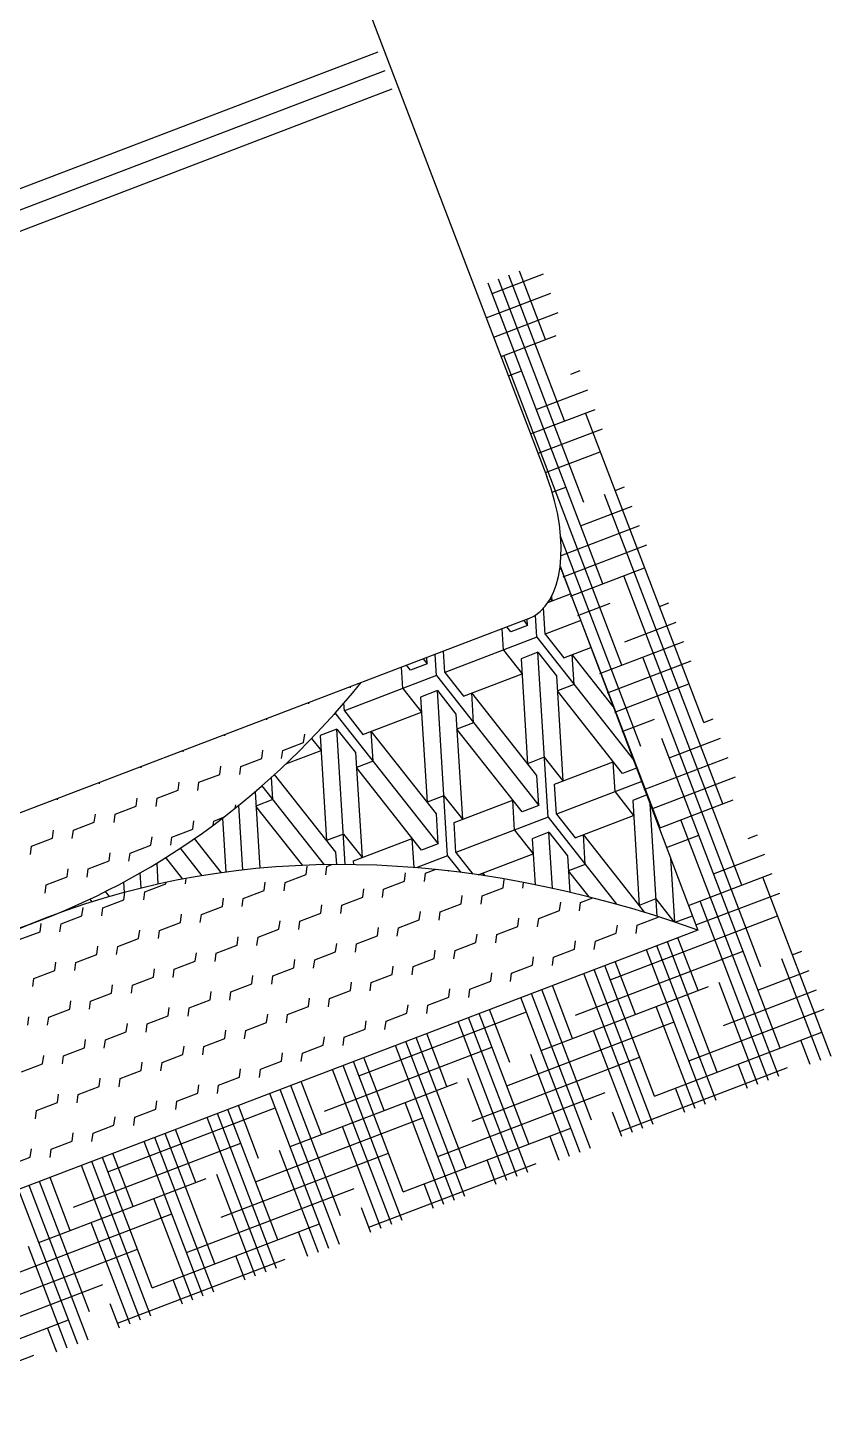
# Model space of a CAD drawing. Header units: inches. Extents: x -5597760 to 21122418, y -37133 to 23298423.
# Drawn here: x 8465240 to 8734359, y 9249130 to 9715041 of the extents above; entities that cross this region are included whole.
import ezdxf

# ---------------------------------------------------------------- set-up
doc = ezdxf.new("R2010")
doc.units = ezdxf.units.IN
doc.header["$MEASUREMENT"] = 0

# ---------------------------------------------------------------- blocks, each defined once
blk = doc.blocks.new('A$C62731D1C')
for p, q in [((1.46787, 2.14084, 0.68571), (1.46787, 0.38824, 0.68571)), ((0.10613, 0.66415, 0.68571), (1.46095, 0.66415, 0.68571)), ((0.10613, 0.65215, 0.68571), (1.46095, 0.65215, 0.68571)), ((0.10613, 0.64015, 0.68571), (1.46095, 0.64015, 0.68571)), ((1.4835, 0.31577, 0.68571), (1.4835, 0.50998, 0.68571)), ((1.496, 0.36577, 0.68571), (1.496, 0.50998, 0.68571)), ((1.5085, 0.41577, 0.68571), (1.5085, 0.50998, 0.68571)), ((1.521, 0.46577, 0.68571), (1.521, 0.50998, 0.68571)), ((1.4835, 0.50327, 0.68571), (1.54488, 0.50327, 0.68571)), ((1.46787, 0.49077, 0.68571), (1.54488, 0.49077, 0.68571)), ((1.46787, 0.47827, 0.68571), (1.54488, 0.47827, 0.68571)), ((1.46787, 0.46577, 0.68571), (1.5335, 0.46577, 0.68571)), ((1.471, 0.26577, 0.68571), (1.471, 0.46577, 0.68571)), ((1.46787, 0.45327, 0.68571), (1.4835, 0.45327, 0.68571)), ((1.5335, 0.44077, 0.68571), (1.54488, 0.44077, 0.68571)), ((1.4835, 0.42827, 0.68571), (1.54488, 0.42827, 0.68571)), ((1.46787, 0.41577, 0.68571), (1.54488, 0.41577, 0.68571)), ((1.5335, 0.21577, 0.68571), (1.5335, 0.41577, 0.68571)), ((1.46787, 0.40327, 0.68571), (1.54488, 0.40327, 0.68571)), ((1.46787, 0.39077, 0.68571), (1.5335, 0.39077, 0.68571)), ((1.46722, 0.37827, 0.68571), (1.4835, 0.37827, 0.68571)), ((1.521, 0.16577, 0.68571), (1.521, 0.36577, 0.68571)), ((1.5335, 0.36577, 0.68571), (1.54488, 0.36577, 0.68571)), ((1.4835, 0.35327, 0.68571), (1.54488, 0.35327, 0.68571)), ((1.4585, 0.21577, 0.68571), (1.4585, 0.35163, 0.68571)), ((1.45128, 0.34077, 0.68571), (1.54488, 0.34077, 0.68571)), ((1.446, 0.33481, 0.68571), (1.44488, 0.1, 0.68571)), ((1.44488, 0.32827, 0.68571), (1.54488, 0.32827, 0.68571)), ((1.446, 0.16577, 0.68571), (1.446, 0.33481, 0.68571)), ((1.42502, 0.31973, 0.68571), (1.4235, 0.31709, 0.68571)), ((1.39167, 0.31204, 0.68571), (0.17247, 0.31204, 0.68571)), ((0.82908, 0.31135, 0.68571), (0.82977, 0.31204, 0.68571)), ((0.87908, 0.31135, 0.68571), (0.87977, 0.31204, 0.68571)), ((0.92908, 0.31135, 0.68571), (0.92977, 0.31204, 0.68571)), ((0.97908, 0.31135, 0.68571), (0.97977, 0.31204, 0.68571)), ((1.02908, 0.31135, 0.68571), (1.02977, 0.31204, 0.68571)), ((1.07908, 0.31135, 0.68571), (1.07977, 0.31204, 0.68571)), ((1.12908, 0.31135, 0.68571), (1.12977, 0.31204, 0.68571)), ((1.17908, 0.31135, 0.68571), (1.17977, 0.31204, 0.68571)), ((1.2335, 0.29977, 0.68571), (1.24058, 0.31204, 0.68571)), ((1.2485, 0.30843, 0.68571), (1.24642, 0.31204, 0.68571)), ((1.26642, 0.31204, 0.68571), (1.2685, 0.30843, 0.68571)), ((1.2685, 0.30843, 0.68571), (1.27058, 0.31204, 0.68571)), ((1.2735, 0.29977, 0.68571), (1.28058, 0.31204, 0.68571)), ((1.2835, 0.29977, 0.68571), (1.29058, 0.31204, 0.68571)), ((1.3535, 0.29977, 0.68571), (1.36058, 0.31204, 0.68571)), ((1.3685, 0.30843, 0.68571), (1.36642, 0.31204, 0.68571)), ((1.38642, 0.31204, 0.68571), (1.3885, 0.30843, 0.68571)), ((1.3885, 0.30843, 0.68571), (1.39058, 0.31204, 0.68571)), ((1.3935, 0.29977, 0.68571), (1.40091, 0.3126, 0.68571)), ((1.4035, 0.29977, 0.68571), (1.41221, 0.31486, 0.68571)), ((1.41896, 0.31709, 0.68571), (1.44592, 0.31709, 0.68571)), ((1.42263, 0.31861, 0.68571), (1.4235, 0.31709, 0.68571)), ((1.44488, 0.31577, 0.68571), (1.5335, 0.31577, 0.68571)), ((1.5085, 0.11577, 0.68571), (1.5085, 0.31577, 0.68571)), ((1.1635, 0.29977, 0.68571), (1.16604, 0.30418, 0.68571)), ((1.2685, 0.30843, 0.68571), (1.2485, 0.30843, 0.68571)), ((1.3885, 0.30843, 0.68571), (1.3685, 0.30843, 0.68571)), ((1.44488, 0.30327, 0.68571), (1.4835, 0.30327, 0.68571)), ((0.8085, 0.29077, 0.68571), (0.81292, 0.29519, 0.68571)), ((0.8585, 0.29077, 0.68571), (0.86292, 0.29519, 0.68571)), ((0.9085, 0.29077, 0.68571), (0.91292, 0.29519, 0.68571)), ((0.9585, 0.29077, 0.68571), (0.96292, 0.29519, 0.68571)), ((1.0085, 0.29077, 0.68571), (1.01292, 0.29519, 0.68571)), ((1.0585, 0.29077, 0.68571), (1.06292, 0.29519, 0.68571)), ((1.1085, 0.29077, 0.68571), (1.11292, 0.29519, 0.68571)), ((1.1535, 0.29977, 0.68571), (1.15051, 0.29977, 0.68571)), ((1.1535, 0.29977, 0.68571), (1.15408, 0.30077, 0.68571)), ((1.1535, 0.29977, 0.68571), (1.2085, 0.20451, 0.68571)), ((1.2735, 0.29977, 0.68571), (1.1635, 0.29977, 0.68571)), ((1.1635, 0.29977, 0.68571), (1.1735, 0.28245, 0.68571)), ((1.2335, 0.29977, 0.68571), (1.2435, 0.28245, 0.68571)), ((1.2735, 0.29977, 0.68571), (1.3285, 0.20451, 0.68571)), ((1.3935, 0.29977, 0.68571), (1.2835, 0.29977, 0.68571)), ((1.2835, 0.29977, 0.68571), (1.2935, 0.28245, 0.68571)), ((1.3535, 0.29977, 0.68571), (1.3635, 0.28245, 0.68571)), ((1.3935, 0.29977, 0.68571), (1.44541, 0.20987, 0.68571)), ((1.44583, 0.29977, 0.68571), (1.4035, 0.29977, 0.68571)), ((1.4035, 0.29977, 0.68571), (1.4135, 0.28245, 0.68571)), ((0.77908, 0.28635, 0.68571), (0.7835, 0.29077, 0.68571)), ((0.7835, 0.29077, 0.68571), (0.8085, 0.29077, 0.68571)), ((0.82908, 0.28635, 0.68571), (0.8335, 0.29077, 0.68571)), ((0.8335, 0.29077, 0.68571), (0.8585, 0.29077, 0.68571)), ((0.87908, 0.28635, 0.68571), (0.8835, 0.29077, 0.68571)), ((0.8835, 0.29077, 0.68571), (0.9085, 0.29077, 0.68571)), ((0.92908, 0.28635, 0.68571), (0.9335, 0.29077, 0.68571)), ((0.9335, 0.29077, 0.68571), (0.9585, 0.29077, 0.68571)), ((0.97908, 0.28635, 0.68571), (0.9835, 0.29077, 0.68571)), ((0.9835, 0.29077, 0.68571), (1.0085, 0.29077, 0.68571)), ((1.02908, 0.28635, 0.68571), (1.0335, 0.29077, 0.68571)), ((1.0335, 0.29077, 0.68571), (1.0585, 0.29077, 0.68571)), ((1.07908, 0.28635, 0.68571), (1.0835, 0.29077, 0.68571)), ((1.0835, 0.29077, 0.68571), (1.1085, 0.29077, 0.68571)), ((1.1285, 0.29111, 0.68571), (1.0935, 0.23049, 0.68571)), ((1.10332, 0.21286, 0.68571), (1.1485, 0.29111, 0.68571)), ((1.11842, 0.29126, 0.68571), (1.1235, 0.28245, 0.68571)), ((1.1485, 0.29111, 0.68571), (1.1285, 0.29111, 0.68571)), ((1.1485, 0.29111, 0.68571), (1.1585, 0.27379, 0.68571)), ((1.2135, 0.19585, 0.68571), (1.2685, 0.29111, 0.68571)), ((1.2485, 0.29111, 0.68571), (1.2135, 0.23049, 0.68571)), ((1.2685, 0.29111, 0.68571), (1.2485, 0.29111, 0.68571)), ((1.2685, 0.29111, 0.68571), (1.2785, 0.27379, 0.68571)), ((1.3335, 0.19585, 0.68571), (1.3885, 0.29111, 0.68571)), ((1.3685, 0.29111, 0.68571), (1.3335, 0.23049, 0.68571)), ((1.3885, 0.29111, 0.68571), (1.3685, 0.29111, 0.68571)), ((1.3885, 0.29111, 0.68571), (1.3985, 0.27379, 0.68571)), ((1.5335, 0.29077, 0.68571), (1.54488, 0.29077, 0.68571)), ((1.0535, 0.26513, 0.68571), (1.06091, 0.27796, 0.68571)), ((1.0985, 0.22183, 0.68571), (1.06553, 0.27894, 0.68571)), ((1.08156, 0.28245, 0.68571), (1.1235, 0.28245, 0.68571)), ((1.1735, 0.26513, 0.68571), (1.1835, 0.28245, 0.68571)), ((1.1735, 0.28245, 0.68571), (1.2435, 0.28245, 0.68571)), ((1.2185, 0.22183, 0.68571), (1.1835, 0.28245, 0.68571)), ((1.2935, 0.26513, 0.68571), (1.3035, 0.28245, 0.68571)), ((1.2935, 0.28245, 0.68571), (1.3635, 0.28245, 0.68571)), ((1.3385, 0.22183, 0.68571), (1.3035, 0.28245, 0.68571)), ((1.4135, 0.26513, 0.68571), (1.4235, 0.28245, 0.68571)), ((1.4135, 0.28245, 0.68571), (1.44575, 0.28245, 0.68571)), ((1.44557, 0.24423, 0.68571), (1.4235, 0.28245, 0.68571)), ((1.4835, 0.27827, 0.68571), (1.54488, 0.27827, 0.68571)), ((0.8085, 0.26577, 0.68571), (0.81292, 0.27019, 0.68571)), ((0.8585, 0.26577, 0.68571), (0.86292, 0.27019, 0.68571)), ((0.9085, 0.26577, 0.68571), (0.91292, 0.27019, 0.68571)), ((0.9585, 0.26577, 0.68571), (0.96292, 0.27019, 0.68571)), ((0.9943, 0.23188, 0.68571), (1.01588, 0.26926, 0.68571)), ((1.01117, 0.26843, 0.68571), (1.01292, 0.27019, 0.68571)), ((1.03828, 0.2734, 0.68571), (1.01275, 0.2292, 0.68571)), ((1.04766, 0.27525, 0.68571), (1.08108, 0.21737, 0.68571)), ((1.1585, 0.27379, 0.68571), (1.1235, 0.21317, 0.68571)), ((1.2785, 0.27379, 0.68571), (1.2435, 0.21317, 0.68571)), ((1.3985, 0.27379, 0.68571), (1.3635, 0.21317, 0.68571)), ((0.77908, 0.26135, 0.68571), (0.7835, 0.26577, 0.68571)), ((0.7835, 0.26577, 0.68571), (0.8085, 0.26577, 0.68571)), ((0.82908, 0.26135, 0.68571), (0.8335, 0.26577, 0.68571)), ((0.8335, 0.26577, 0.68571), (0.8585, 0.26577, 0.68571)), ((0.87908, 0.26135, 0.68571), (0.8835, 0.26577, 0.68571)), ((0.8835, 0.26577, 0.68571), (0.9085, 0.26577, 0.68571)), ((0.92908, 0.26135, 0.68571), (0.9335, 0.26577, 0.68571)), ((0.9335, 0.26577, 0.68571), (0.9585, 0.26577, 0.68571)), ((0.99372, 0.26552, 0.68571), (0.97573, 0.23435, 0.68571)), ((0.98131, 0.26358, 0.68571), (0.9835, 0.26577, 0.68571)), ((0.9835, 0.26577, 0.68571), (0.99527, 0.26577, 0.68571)), ((1.0535, 0.26513, 0.68571), (1.0335, 0.26513, 0.68571)), ((1.05864, 0.22159, 0.68571), (1.0335, 0.26513, 0.68571)), ((1.1735, 0.26513, 0.68571), (1.1535, 0.26513, 0.68571)), ((1.1885, 0.20451, 0.68571), (1.1535, 0.26513, 0.68571)), ((1.2935, 0.26513, 0.68571), (1.2735, 0.26513, 0.68571)), ((1.3085, 0.20451, 0.68571), (1.2735, 0.26513, 0.68571)), ((1.4135, 0.26513, 0.68571), (1.3935, 0.26513, 0.68571)), ((1.4285, 0.20451, 0.68571), (1.3935, 0.26513, 0.68571)), ((1.44488, 0.26577, 0.68571), (1.54488, 0.26577, 0.68571)), ((1.496, 0.06577, 0.68571), (1.496, 0.26577, 0.68571)), ((0.88105, 0.24357, 0.68571), (0.88611, 0.25234, 0.68571)), ((0.90723, 0.25428, 0.68571), (0.90024, 0.24216, 0.68571)), ((0.92819, 0.23969, 0.68571), (0.91906, 0.2555, 0.68571)), ((0.93782, 0.25765, 0.68571), (0.94947, 0.23748, 0.68571)), ((0.97092, 0.23496, 0.68571), (0.95645, 0.26002, 0.68571)), ((1.44488, 0.25327, 0.68571), (1.54488, 0.25327, 0.68571)), ((0.7585, 0.24077, 0.68571), (0.76292, 0.24519, 0.68571)), ((0.78322, 0.24733, 0.68571), (0.78315, 0.24721, 0.68571)), ((0.80401, 0.24693, 0.68571), (0.80355, 0.24773, 0.68571)), ((0.8085, 0.24077, 0.68571), (0.81292, 0.24519, 0.68571)), ((0.82316, 0.2484, 0.68571), (0.82431, 0.24641, 0.68571)), ((0.84477, 0.24562, 0.68571), (0.84263, 0.24932, 0.68571)), ((0.8585, 0.24077, 0.68571), (0.86246, 0.24472, 0.68571)), ((0.86518, 0.25072, 0.68571), (0.86174, 0.24476, 0.68571)), ((0.7335, 0.24077, 0.68571), (0.7585, 0.24077, 0.68571)), ((0.77908, 0.23635, 0.68571), (0.7835, 0.24077, 0.68571)), ((0.7835, 0.24077, 0.68571), (0.8085, 0.24077, 0.68571)), ((0.82908, 0.23635, 0.68571), (0.8335, 0.24077, 0.68571)), ((0.8335, 0.24077, 0.68571), (0.8585, 0.24077, 0.68571)), ((0.87908, 0.23635, 0.68571), (0.8835, 0.24077, 0.68571)), ((0.8835, 0.24077, 0.68571), (0.9085, 0.24077, 0.68571)), ((0.9085, 0.24077, 0.68571), (0.90916, 0.24143, 0.68571)), ((0.92908, 0.23635, 0.68571), (0.93204, 0.23931, 0.68571)), ((1.44488, 0.24077, 0.68571), (1.5335, 0.24077, 0.68571)), ((1.1135, 0.23049, 0.68571), (1.0935, 0.23049, 0.68571)), ((1.1135, 0.23049, 0.68571), (1.1235, 0.21317, 0.68571)), ((1.2335, 0.23049, 0.68571), (1.2135, 0.23049, 0.68571)), ((1.2335, 0.23049, 0.68571), (1.2435, 0.21317, 0.68571)), ((1.3535, 0.23049, 0.68571), (1.3335, 0.23049, 0.68571)), ((1.3535, 0.23049, 0.68571), (1.3635, 0.21317, 0.68571)), ((1.44488, 0.22827, 0.68571), (1.4835, 0.22827, 0.68571)), ((0.7585, 0.21577, 0.68571), (0.76292, 0.22019, 0.68571)), ((0.8085, 0.21577, 0.68571), (0.81292, 0.22019, 0.68571)), ((0.8585, 0.21577, 0.68571), (0.86292, 0.22019, 0.68571)), ((0.9085, 0.21577, 0.68571), (0.91292, 0.22019, 0.68571)), ((0.9585, 0.21577, 0.68571), (0.96292, 0.22019, 0.68571)), ((1.0085, 0.21577, 0.68571), (1.01292, 0.22019, 0.68571)), ((1.0585, 0.21577, 0.68571), (1.06292, 0.22019, 0.68571)), ((1.09439, 0.21471, 0.68571), (1.0985, 0.22183, 0.68571)), ((1.2085, 0.20451, 0.68571), (1.2185, 0.22183, 0.68571)), ((1.3285, 0.20451, 0.68571), (1.3385, 0.22183, 0.68571)), ((0.72908, 0.21135, 0.68571), (0.7335, 0.21577, 0.68571)), ((0.7335, 0.21577, 0.68571), (0.7585, 0.21577, 0.68571)), ((0.77908, 0.21135, 0.68571), (0.7835, 0.21577, 0.68571)), ((0.7835, 0.21577, 0.68571), (0.8085, 0.21577, 0.68571)), ((0.82908, 0.21135, 0.68571), (0.8335, 0.21577, 0.68571)), ((0.8335, 0.21577, 0.68571), (0.8585, 0.21577, 0.68571)), ((0.87908, 0.21135, 0.68571), (0.8835, 0.21577, 0.68571)), ((0.8835, 0.21577, 0.68571), (0.9085, 0.21577, 0.68571)), ((0.92908, 0.21135, 0.68571), (0.9335, 0.21577, 0.68571)), ((0.9335, 0.21577, 0.68571), (0.9585, 0.21577, 0.68571)), ((0.97908, 0.21135, 0.68571), (0.9835, 0.21577, 0.68571)), ((0.9835, 0.21577, 0.68571), (1.0085, 0.21577, 0.68571)), ((1.02908, 0.21135, 0.68571), (1.0335, 0.21577, 0.68571)), ((1.0335, 0.21577, 0.68571), (1.0585, 0.21577, 0.68571)), ((1.07908, 0.21135, 0.68571), (1.0835, 0.21577, 0.68571)), ((1.0835, 0.21577, 0.68571), (1.08915, 0.21577, 0.68571)), ((1.11222, 0.21096, 0.68571), (1.1135, 0.21317, 0.68571)), ((1.1135, 0.21317, 0.68571), (1.1835, 0.21317, 0.68571)), ((1.17381, 0.19638, 0.68571), (1.1835, 0.21317, 0.68571)), ((1.2235, 0.19585, 0.68571), (1.2335, 0.21317, 0.68571)), ((1.2335, 0.21317, 0.68571), (1.3035, 0.21317, 0.68571)), ((1.2935, 0.19585, 0.68571), (1.3035, 0.21317, 0.68571)), ((1.3435, 0.19585, 0.68571), (1.3535, 0.21317, 0.68571)), ((1.3535, 0.21317, 0.68571), (1.4235, 0.21317, 0.68571)), ((1.4135, 0.19585, 0.68571), (1.4235, 0.21317, 0.68571)), ((1.4835, 0.01577, 0.68571), (1.4835, 0.21577, 0.68571)), ((1.5335, 0.21577, 0.68571), (1.54488, 0.21577, 0.68571)), ((1.2085, 0.20451, 0.68571), (1.1885, 0.20451, 0.68571)), ((1.3285, 0.20451, 0.68571), (1.3085, 0.20451, 0.68571)), ((1.44538, 0.20451, 0.68571), (1.4285, 0.20451, 0.68571)), ((1.4835, 0.20327, 0.68571), (1.54488, 0.20327, 0.68571)), ((0.7085, 0.19077, 0.68571), (0.71292, 0.19519, 0.68571)), ((0.7585, 0.19077, 0.68571), (0.76292, 0.19519, 0.68571)), ((0.8085, 0.19077, 0.68571), (0.81292, 0.19519, 0.68571)), ((0.8585, 0.19077, 0.68571), (0.86292, 0.19519, 0.68571)), ((0.9085, 0.19077, 0.68571), (0.91292, 0.19519, 0.68571)), ((0.9585, 0.19077, 0.68571), (0.96292, 0.19519, 0.68571)), ((1.0085, 0.19077, 0.68571), (1.01292, 0.19519, 0.68571)), ((1.0585, 0.19077, 0.68571), (1.06292, 0.19519, 0.68571)), ((1.1085, 0.19077, 0.68571), (1.11292, 0.19519, 0.68571)), ((1.1585, 0.19077, 0.68571), (1.16292, 0.19519, 0.68571)), ((1.2135, 0.19585, 0.68571), (1.17586, 0.19585, 0.68571)), ((1.2135, 0.19585, 0.68571), (1.22059, 0.18358, 0.68571)), ((1.3335, 0.19585, 0.68571), (1.2235, 0.19585, 0.68571)), ((1.2235, 0.19585, 0.68571), (1.23263, 0.18003, 0.68571)), ((1.2935, 0.19585, 0.68571), (1.3035, 0.17853, 0.68571)), ((1.3335, 0.19585, 0.68571), (1.37035, 0.13204, 0.68571)), ((1.44534, 0.19585, 0.68571), (1.3435, 0.19585, 0.68571)), ((1.3435, 0.19585, 0.68571), (1.3535, 0.17853, 0.68571)), ((1.4135, 0.19585, 0.68571), (1.4235, 0.17853, 0.68571)), ((0.72908, 0.18635, 0.68571), (0.7335, 0.19077, 0.68571)), ((0.7335, 0.19077, 0.68571), (0.7585, 0.19077, 0.68571)), ((0.77908, 0.18635, 0.68571), (0.7835, 0.19077, 0.68571)), ((0.7835, 0.19077, 0.68571), (0.8085, 0.19077, 0.68571)), ((0.82908, 0.18635, 0.68571), (0.8335, 0.19077, 0.68571)), ((0.8335, 0.19077, 0.68571), (0.8585, 0.19077, 0.68571)), ((0.87908, 0.18635, 0.68571), (0.8835, 0.19077, 0.68571)), ((0.8835, 0.19077, 0.68571), (0.9085, 0.19077, 0.68571)), ((0.92908, 0.18635, 0.68571), (0.9335, 0.19077, 0.68571)), ((0.9335, 0.19077, 0.68571), (0.9585, 0.19077, 0.68571)), ((0.97908, 0.18635, 0.68571), (0.9835, 0.19077, 0.68571)), ((0.9835, 0.19077, 0.68571), (1.0085, 0.19077, 0.68571)), ((1.02908, 0.18635, 0.68571), (1.0335, 0.19077, 0.68571)), ((1.0335, 0.19077, 0.68571), (1.0585, 0.19077, 0.68571)), ((1.07908, 0.18635, 0.68571), (1.0835, 0.19077, 0.68571)), ((1.0835, 0.19077, 0.68571), (1.1085, 0.19077, 0.68571)), ((1.12908, 0.18635, 0.68571), (1.1335, 0.19077, 0.68571)), ((1.1335, 0.19077, 0.68571), (1.1585, 0.19077, 0.68571)), ((1.17908, 0.18635, 0.68571), (1.1835, 0.19077, 0.68571)), ((1.1835, 0.19077, 0.68571), (1.195, 0.19077, 0.68571)), ((1.2085, 0.18719, 0.68571), (1.20794, 0.18719, 0.68571)), ((1.20842, 0.18705, 0.68571), (1.2085, 0.18719, 0.68571)), ((1.2085, 0.18719, 0.68571), (1.20861, 0.187, 0.68571)), ((1.3085, 0.18719, 0.68571), (1.29318, 0.16065, 0.68571)), ((1.3285, 0.18719, 0.68571), (1.3085, 0.18719, 0.68571)), ((1.30983, 0.15486, 0.68571), (1.3285, 0.18719, 0.68571)), ((1.3285, 0.18719, 0.68571), (1.3385, 0.16987, 0.68571)), ((1.4285, 0.18719, 0.68571), (1.3935, 0.12657, 0.68571)), ((1.4453, 0.18719, 0.68571), (1.4285, 0.18719, 0.68571)), ((1.44488, 0.19077, 0.68571), (1.54488, 0.19077, 0.68571)), ((1.23764, 0.17853, 0.68571), (1.3035, 0.17853, 0.68571)), ((1.24263, 0.17702, 0.68571), (1.2435, 0.17853, 0.68571)), ((1.24475, 0.17637, 0.68571), (1.2435, 0.17853, 0.68571)), ((1.3535, 0.16121, 0.68571), (1.3635, 0.17853, 0.68571)), ((1.3535, 0.17853, 0.68571), (1.4235, 0.17853, 0.68571)), ((1.39656, 0.12128, 0.68571), (1.3635, 0.17853, 0.68571)), ((1.40771, 0.11653, 0.68571), (1.44527, 0.1816, 0.68571)), ((1.44488, 0.17827, 0.68571), (1.54488, 0.17827, 0.68571)), ((0.7085, 0.16577, 0.68571), (0.71292, 0.17019, 0.68571)), ((0.7585, 0.16577, 0.68571), (0.76292, 0.17019, 0.68571)), ((0.8085, 0.16577, 0.68571), (0.81292, 0.17019, 0.68571)), ((0.8585, 0.16577, 0.68571), (0.86292, 0.17019, 0.68571)), ((0.9085, 0.16577, 0.68571), (0.91292, 0.17019, 0.68571)), ((0.9585, 0.16577, 0.68571), (0.96292, 0.17019, 0.68571)), ((1.0085, 0.16577, 0.68571), (1.01292, 0.17019, 0.68571)), ((1.0585, 0.16577, 0.68571), (1.06292, 0.17019, 0.68571)), ((1.1085, 0.16577, 0.68571), (1.11292, 0.17019, 0.68571)), ((1.1585, 0.16577, 0.68571), (1.16292, 0.17019, 0.68571)), ((1.2085, 0.16577, 0.68571), (1.21292, 0.17019, 0.68571)), ((1.2585, 0.16577, 0.68571), (1.26292, 0.17019, 0.68571)), ((1.3385, 0.16987, 0.68571), (1.32639, 0.14889, 0.68571)), ((0.6835, 0.16577, 0.68571), (0.7085, 0.16577, 0.68571)), ((0.72908, 0.16135, 0.68571), (0.7335, 0.16577, 0.68571)), ((0.7335, 0.16577, 0.68571), (0.7585, 0.16577, 0.68571)), ((0.77908, 0.16135, 0.68571), (0.7835, 0.16577, 0.68571)), ((0.7835, 0.16577, 0.68571), (0.8085, 0.16577, 0.68571)), ((0.82908, 0.16135, 0.68571), (0.8335, 0.16577, 0.68571)), ((0.8335, 0.16577, 0.68571), (0.8585, 0.16577, 0.68571)), ((0.87908, 0.16135, 0.68571), (0.8835, 0.16577, 0.68571)), ((0.8835, 0.16577, 0.68571), (0.9085, 0.16577, 0.68571)), ((0.92908, 0.16135, 0.68571), (0.9335, 0.16577, 0.68571)), ((0.9335, 0.16577, 0.68571), (0.9585, 0.16577, 0.68571)), ((0.97908, 0.16135, 0.68571), (0.9835, 0.16577, 0.68571)), ((0.9835, 0.16577, 0.68571), (1.0085, 0.16577, 0.68571)), ((1.02908, 0.16135, 0.68571), (1.0335, 0.16577, 0.68571)), ((1.0335, 0.16577, 0.68571), (1.0585, 0.16577, 0.68571)), ((1.07908, 0.16135, 0.68571), (1.0835, 0.16577, 0.68571)), ((1.0835, 0.16577, 0.68571), (1.1085, 0.16577, 0.68571)), ((1.12908, 0.16135, 0.68571), (1.1335, 0.16577, 0.68571)), ((1.1335, 0.16577, 0.68571), (1.1585, 0.16577, 0.68571)), ((1.17908, 0.16135, 0.68571), (1.1835, 0.16577, 0.68571)), ((1.1835, 0.16577, 0.68571), (1.2085, 0.16577, 0.68571)), ((1.22908, 0.16135, 0.68571), (1.2335, 0.16577, 0.68571)), ((1.2335, 0.16577, 0.68571), (1.2585, 0.16577, 0.68571)), ((1.27908, 0.16135, 0.68571), (1.28212, 0.16439, 0.68571)), ((1.3535, 0.16121, 0.68571), (1.3335, 0.16121, 0.68571)), ((1.34453, 0.14211, 0.68571), (1.3335, 0.16121, 0.68571)), ((1.44488, 0.16577, 0.68571), (1.5335, 0.16577, 0.68571)), ((1.471, 0, 0.68571), (1.471, 0.16577, 0.68571)), ((1.44488, 0.15327, 0.68571), (1.4835, 0.15327, 0.68571)), ((0.7085, 0.14077, 0.68571), (0.71292, 0.14519, 0.68571)), ((0.7585, 0.14077, 0.68571), (0.76292, 0.14519, 0.68571)), ((0.8085, 0.14077, 0.68571), (0.81292, 0.14519, 0.68571)), ((0.8585, 0.14077, 0.68571), (0.86292, 0.14519, 0.68571)), ((0.9085, 0.14077, 0.68571), (0.91292, 0.14519, 0.68571)), ((0.9585, 0.14077, 0.68571), (0.96292, 0.14519, 0.68571)), ((1.0085, 0.14077, 0.68571), (1.01292, 0.14519, 0.68571)), ((1.0585, 0.14077, 0.68571), (1.06292, 0.14519, 0.68571)), ((1.1085, 0.14077, 0.68571), (1.11292, 0.14519, 0.68571)), ((1.1585, 0.14077, 0.68571), (1.16292, 0.14519, 0.68571)), ((1.2085, 0.14077, 0.68571), (1.21292, 0.14519, 0.68571)), ((1.2585, 0.14077, 0.68571), (1.26292, 0.14519, 0.68571)), ((1.3085, 0.14077, 0.68571), (1.31292, 0.14519, 0.68571)), ((1.44511, 0.14667, 0.68571), (1.42369, 0.10957, 0.68571)), ((0.67908, 0.13635, 0.68571), (0.6835, 0.14077, 0.68571)), ((0.6835, 0.14077, 0.68571), (0.7085, 0.14077, 0.68571)), ((0.72908, 0.13635, 0.68571), (0.7335, 0.14077, 0.68571)), ((0.7335, 0.14077, 0.68571), (0.7585, 0.14077, 0.68571)), ((0.77908, 0.13635, 0.68571), (0.7835, 0.14077, 0.68571)), ((0.7835, 0.14077, 0.68571), (0.8085, 0.14077, 0.68571)), ((0.82908, 0.13635, 0.68571), (0.8335, 0.14077, 0.68571)), ((0.8335, 0.14077, 0.68571), (0.8585, 0.14077, 0.68571)), ((0.87908, 0.13635, 0.68571), (0.8835, 0.14077, 0.68571)), ((0.8835, 0.14077, 0.68571), (0.9085, 0.14077, 0.68571)), ((0.92908, 0.13635, 0.68571), (0.9335, 0.14077, 0.68571)), ((0.9335, 0.14077, 0.68571), (0.9585, 0.14077, 0.68571)), ((0.97908, 0.13635, 0.68571), (0.9835, 0.14077, 0.68571)), ((0.9835, 0.14077, 0.68571), (1.0085, 0.14077, 0.68571)), ((1.02908, 0.13635, 0.68571), (1.0335, 0.14077, 0.68571)), ((1.0335, 0.14077, 0.68571), (1.0585, 0.14077, 0.68571)), ((1.07908, 0.13635, 0.68571), (1.0835, 0.14077, 0.68571)), ((1.0835, 0.14077, 0.68571), (1.1085, 0.14077, 0.68571)), ((1.12908, 0.13635, 0.68571), (1.1335, 0.14077, 0.68571)), ((1.1335, 0.14077, 0.68571), (1.1585, 0.14077, 0.68571)), ((1.17908, 0.13635, 0.68571), (1.1835, 0.14077, 0.68571)), ((1.1835, 0.14077, 0.68571), (1.2085, 0.14077, 0.68571)), ((1.22908, 0.13635, 0.68571), (1.2335, 0.14077, 0.68571)), ((1.2335, 0.14077, 0.68571), (1.2585, 0.14077, 0.68571)), ((1.27908, 0.13635, 0.68571), (1.2835, 0.14077, 0.68571)), ((1.2835, 0.14077, 0.68571), (1.3085, 0.14077, 0.68571)), ((1.32908, 0.13635, 0.68571), (1.3335, 0.14077, 0.68571)), ((1.3335, 0.14077, 0.68571), (1.34805, 0.14077, 0.68571)), ((1.5335, 0.14077, 0.68571), (1.54488, 0.14077, 0.68571)), ((1.4135, 0.12657, 0.68571), (1.3935, 0.12657, 0.68571)), ((1.4135, 0.12657, 0.68571), (1.42319, 0.10978, 0.68571)), ((1.4835, 0.12827, 0.68571), (1.54488, 0.12827, 0.68571)), ((0.6585, 0.11577, 0.68571), (0.66292, 0.12019, 0.68571)), ((0.7085, 0.11577, 0.68571), (0.71292, 0.12019, 0.68571)), ((0.7585, 0.11577, 0.68571), (0.76292, 0.12019, 0.68571)), ((0.8085, 0.11577, 0.68571), (0.81292, 0.12019, 0.68571)), ((0.8585, 0.11577, 0.68571), (0.86292, 0.12019, 0.68571)), ((0.9085, 0.11577, 0.68571), (0.91292, 0.12019, 0.68571)), ((0.9585, 0.11577, 0.68571), (0.96292, 0.12019, 0.68571)), ((1.0085, 0.11577, 0.68571), (1.01292, 0.12019, 0.68571)), ((1.0585, 0.11577, 0.68571), (1.06292, 0.12019, 0.68571)), ((1.1085, 0.11577, 0.68571), (1.11292, 0.12019, 0.68571)), ((1.1585, 0.11577, 0.68571), (1.16292, 0.12019, 0.68571)), ((1.2085, 0.11577, 0.68571), (1.21292, 0.12019, 0.68571)), ((1.2585, 0.11577, 0.68571), (1.26292, 0.12019, 0.68571)), ((1.3085, 0.11577, 0.68571), (1.31292, 0.12019, 0.68571)), ((1.3585, 0.11577, 0.68571), (1.36292, 0.12019, 0.68571)), ((0.6335, 0.11577, 0.68571), (0.6585, 0.11577, 0.68571)), ((0.67908, 0.11135, 0.68571), (0.6835, 0.11577, 0.68571)), ((0.6835, 0.11577, 0.68571), (0.7085, 0.11577, 0.68571)), ((0.72908, 0.11135, 0.68571), (0.7335, 0.11577, 0.68571)), ((0.7335, 0.11577, 0.68571), (0.7585, 0.11577, 0.68571)), ((0.77908, 0.11135, 0.68571), (0.7835, 0.11577, 0.68571)), ((0.7835, 0.11577, 0.68571), (0.8085, 0.11577, 0.68571)), ((0.82908, 0.11135, 0.68571), (0.8335, 0.11577, 0.68571)), ((0.8335, 0.11577, 0.68571), (0.8585, 0.11577, 0.68571)), ((0.87908, 0.11135, 0.68571), (0.8835, 0.11577, 0.68571)), ((0.8835, 0.11577, 0.68571), (0.9085, 0.11577, 0.68571)), ((0.92908, 0.11135, 0.68571), (0.9335, 0.11577, 0.68571)), ((0.9335, 0.11577, 0.68571), (0.9585, 0.11577, 0.68571)), ((0.97908, 0.11135, 0.68571), (0.9835, 0.11577, 0.68571)), ((0.9835, 0.11577, 0.68571), (1.0085, 0.11577, 0.68571)), ((1.02908, 0.11135, 0.68571), (1.0335, 0.11577, 0.68571)), ((1.0335, 0.11577, 0.68571), (1.0585, 0.11577, 0.68571)), ((1.07908, 0.11135, 0.68571), (1.0835, 0.11577, 0.68571)), ((1.0835, 0.11577, 0.68571), (1.1085, 0.11577, 0.68571)), ((1.12908, 0.11135, 0.68571), (1.1335, 0.11577, 0.68571)), ((1.1335, 0.11577, 0.68571), (1.1585, 0.11577, 0.68571)), ((1.17908, 0.11135, 0.68571), (1.1835, 0.11577, 0.68571)), ((1.1835, 0.11577, 0.68571), (1.2085, 0.11577, 0.68571)), ((1.22908, 0.11135, 0.68571), (1.2335, 0.11577, 0.68571)), ((1.2335, 0.11577, 0.68571), (1.2585, 0.11577, 0.68571)), ((1.27908, 0.11135, 0.68571), (1.2835, 0.11577, 0.68571)), ((1.2835, 0.11577, 0.68571), (1.3085, 0.11577, 0.68571)), ((1.32908, 0.11135, 0.68571), (1.3335, 0.11577, 0.68571)), ((1.3335, 0.11577, 0.68571), (1.3585, 0.11577, 0.68571)), ((1.37908, 0.11135, 0.68571), (1.3835, 0.11577, 0.68571)), ((1.3835, 0.11577, 0.68571), (1.4085, 0.11577, 0.68571)), ((1.4085, 0.11577, 0.68571), (1.4088, 0.11607, 0.68571)), ((1.4244, 0.10925, 0.68571), (1.44493, 0.10925, 0.68571)), ((1.44488, 0.11577, 0.68571), (1.54488, 0.11577, 0.68571)), ((1.4585, 0, 0.68571), (1.4585, 0.11577, 0.68571)), ((1.5335, 0, 0.68571), (1.5335, 0.11577, 0.68571)), ((1.44488, 0.10327, 0.68571), (1.54488, 0.10327, 0.68571)), ((1.44488, 0.1, 0.68571), (0.1, 0.1, 0.68571)), ((0.6335, 0, 0.68571), (0.6335, 0.1, 0.68571)), ((0.646, 0, 0.68571), (0.646, 0.1, 0.68571)), ((0.6585, 0.01577, 0.68571), (0.6585, 0.1, 0.68571)), ((0.671, 0.06577, 0.68571), (0.671, 0.1, 0.68571)), ((0.7085, 0, 0.68571), (0.7085, 0.1, 0.68571)), ((0.721, 0, 0.68571), (0.721, 0.1, 0.68571)), ((0.7335, 0.01577, 0.68571), (0.7335, 0.1, 0.68571)), ((0.746, 0.06577, 0.68571), (0.746, 0.1, 0.68571)), ((0.7835, 0, 0.68571), (0.7835, 0.1, 0.68571)), ((0.796, 0, 0.68571), (0.796, 0.1, 0.68571)), ((0.8085, 0.01577, 0.68571), (0.8085, 0.1, 0.68571)), ((0.821, 0.06577, 0.68571), (0.821, 0.1, 0.68571)), ((0.8585, 0, 0.68571), (0.8585, 0.1, 0.68571)), ((0.871, 0, 0.68571), (0.871, 0.1, 0.68571)), ((0.8835, 0.01577, 0.68571), (0.8835, 0.1, 0.68571)), ((0.896, 0.06577, 0.68571), (0.896, 0.1, 0.68571)), ((0.9335, 0, 0.68571), (0.9335, 0.1, 0.68571)), ((0.946, 0, 0.68571), (0.946, 0.1, 0.68571)), ((0.9585, 0.01577, 0.68571), (0.9585, 0.1, 0.68571)), ((0.971, 0.06577, 0.68571), (0.971, 0.1, 0.68571)), ((1.0085, 0, 0.68571), (1.0085, 0.1, 0.68571)), ((1.021, 0, 0.68571), (1.021, 0.1, 0.68571)), ((1.0335, 0.01577, 0.68571), (1.0335, 0.1, 0.68571)), ((1.046, 0.06577, 0.68571), (1.046, 0.1, 0.68571)), ((1.0835, 0, 0.68571), (1.0835, 0.1, 0.68571)), ((1.096, 0, 0.68571), (1.096, 0.1, 0.68571)), ((1.1085, 0.01577, 0.68571), (1.1085, 0.1, 0.68571)), ((1.121, 0.06577, 0.68571), (1.121, 0.1, 0.68571)), ((1.1585, 0, 0.68571), (1.1585, 0.1, 0.68571)), ((1.171, 0, 0.68571), (1.171, 0.1, 0.68571)), ((1.1835, 0.01577, 0.68571), (1.1835, 0.1, 0.68571)), ((1.196, 0.06577, 0.68571), (1.196, 0.1, 0.68571)), ((1.2335, 0, 0.68571), (1.2335, 0.1, 0.68571)), ((1.246, 0, 0.68571), (1.246, 0.1, 0.68571)), ((1.2585, 0.01577, 0.68571), (1.2585, 0.1, 0.68571)), ((1.271, 0.06577, 0.68571), (1.271, 0.1, 0.68571)), ((1.3085, 0, 0.68571), (1.3085, 0.1, 0.68571)), ((1.321, 0, 0.68571), (1.321, 0.1, 0.68571)), ((1.3335, 0.01577, 0.68571), (1.3335, 0.1, 0.68571)), ((1.346, 0.06577, 0.68571), (1.346, 0.1, 0.68571)), ((1.3835, 0, 0.68571), (1.3835, 0.1, 0.68571)), ((1.396, 0, 0.68571), (1.396, 0.1, 0.68571)), ((1.4085, 0.01577, 0.68571), (1.4085, 0.1, 0.68571)), ((1.421, 0.06577, 0.68571), (1.421, 0.1, 0.68571)), ((0.7335, 0.09077, 0.68571), (0.9335, 0.09077, 0.68571)), ((1.0335, 0.09077, 0.68571), (1.2335, 0.09077, 0.68571)), ((1.3335, 0.09077, 0.68571), (1.5335, 0.09077, 0.68571)), ((0.6835, 0.07827, 0.68571), (0.8835, 0.07827, 0.68571)), ((0.9835, 0.07827, 0.68571), (1.1835, 0.07827, 0.68571)), ((1.2835, 0.07827, 0.68571), (1.4835, 0.07827, 0.68571)), ((0.621, 0, 0.68571), (0.621, 0.06577, 0.68571)), ((0.6335, 0.06577, 0.68571), (0.8335, 0.06577, 0.68571)), ((0.696, 0, 0.68571), (0.696, 0.06577, 0.68571)), ((0.771, 0, 0.68571), (0.771, 0.06577, 0.68571)), ((0.846, 0, 0.68571), (0.846, 0.06577, 0.68571)), ((0.921, 0, 0.68571), (0.921, 0.06577, 0.68571)), ((0.9335, 0.06577, 0.68571), (1.1335, 0.06577, 0.68571)), ((0.996, 0, 0.68571), (0.996, 0.06577, 0.68571)), ((1.071, 0, 0.68571), (1.071, 0.06577, 0.68571)), ((1.146, 0, 0.68571), (1.146, 0.06577, 0.68571)), ((1.221, 0, 0.68571), (1.221, 0.06577, 0.68571)), ((1.2335, 0.06577, 0.68571), (1.4335, 0.06577, 0.68571)), ((1.296, 0, 0.68571), (1.296, 0.06577, 0.68571)), ((1.371, 0, 0.68571), (1.371, 0.06577, 0.68571)), ((1.446, 0, 0.68571), (1.446, 0.06577, 0.68571)), ((1.521, 0, 0.68571), (1.521, 0.06577, 0.68571)), ((1.5335, 0.06577, 0.68571), (1.54488, 0.06577, 0.68571)), ((0.5835, 0.05327, 0.68571), (0.7835, 0.05327, 0.68571)), ((0.8835, 0.05327, 0.68571), (1.0835, 0.05327, 0.68571)), ((1.1835, 0.05327, 0.68571), (1.3835, 0.05327, 0.68571)), ((1.4835, 0.05327, 0.68571), (1.54488, 0.05327, 0.68571)), ((0.5335, 0.04077, 0.68571), (0.7335, 0.04077, 0.68571)), ((0.8335, 0.04077, 0.68571), (1.0335, 0.04077, 0.68571)), ((1.1335, 0.04077, 0.68571), (1.3335, 0.04077, 0.68571)), ((1.4335, 0.04077, 0.68571), (1.54488, 0.04077, 0.68571)), ((0.4835, 0.02827, 0.68571), (0.6835, 0.02827, 0.68571)), ((0.7835, 0.02827, 0.68571), (0.9835, 0.02827, 0.68571)), ((1.0835, 0.02827, 0.68571), (1.2835, 0.02827, 0.68571)), ((1.3835, 0.02827, 0.68571), (1.54488, 0.02827, 0.68571)), ((0.4335, 0.01577, 0.68571), (0.6335, 0.01577, 0.68571)), ((0.6085, 0, 0.68571), (0.6085, 0.01577, 0.68571)), ((0.6835, 0, 0.68571), (0.6835, 0.01577, 0.68571)), ((0.7335, 0.01577, 0.68571), (0.9335, 0.01577, 0.68571)), ((0.7585, 0, 0.68571), (0.7585, 0.01577, 0.68571)), ((0.8335, 0, 0.68571), (0.8335, 0.01577, 0.68571)), ((0.9085, 0, 0.68571), (0.9085, 0.01577, 0.68571)), ((0.9835, 0, 0.68571), (0.9835, 0.01577, 0.68571)), ((1.0335, 0.01577, 0.68571), (1.2335, 0.01577, 0.68571)), ((1.0585, 0, 0.68571), (1.0585, 0.01577, 0.68571)), ((1.1335, 0, 0.68571), (1.1335, 0.01577, 0.68571)), ((1.2085, 0, 0.68571), (1.2085, 0.01577, 0.68571)), ((1.2835, 0, 0.68571), (1.2835, 0.01577, 0.68571)), ((1.3335, 0.01577, 0.68571), (1.5335, 0.01577, 0.68571)), ((1.3585, 0, 0.68571), (1.3585, 0.01577, 0.68571)), ((1.4335, 0, 0.68571), (1.4335, 0.01577, 0.68571)), ((1.5085, 0, 0.68571), (1.5085, 0.01577, 0.68571)), ((0.3835, 0.00327, 0.68571), (0.5835, 0.00327, 0.68571)), ((0.6835, 0.00327, 0.68571), (0.8835, 0.00327, 0.68571)), ((0.9835, 0.00327, 0.68571), (1.1835, 0.00327, 0.68571)), ((1.2835, 0.00327, 0.68571), (1.4835, 0.00327, 0.68571))]:
    blk.add_line(p, q)
for centre, radius, start, end in [((1.39167, 0.38824, 0.68571), 0.0762, 270, 0), ((0.76456, 1.69033, 0.68571), 1.44313, 252.76056, 287.23944), ((0.77244, -1.36185, 0.68571), 1.6091, 65.29791, 114.70209)]:
    blk.add_arc(centre, radius, start, end)
blk = doc.blocks.new('A$C0E6D7E3D')
blk.add_blockref('A$C62731D1C', (0, 0))
blk = doc.blocks.new('01-01-cad-blocks-net-beds')
at = {"xscale": 1000, "yscale": 1000, "zscale": 1000}
blk.add_blockref('A$C0E6D7E3D', (36771.65, 10164.41, -685.71), dxfattribs=at)

msp = doc.modelspace()

# ---------------------------------------------------------------- block references
at = {"xscale": 300.1938731896516, "yscale": 554.7683964805537, "zscale": 300.1938731896516, "rotation": 20.89932353322971}
msp.add_blockref('01-01-cad-blocks-net-beds', (3466.3, 689.2), dxfattribs=at)

doc.saveas('drawing.dxf')
